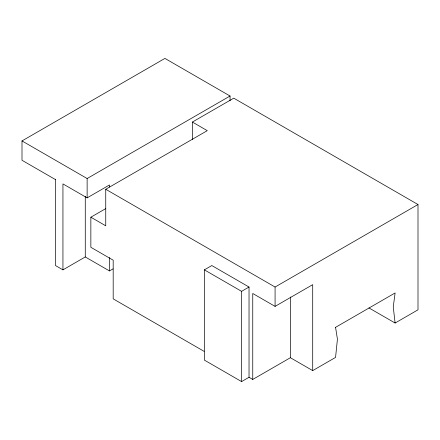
<?xml version="1.0" encoding="UTF-8"?>
<svg xmlns="http://www.w3.org/2000/svg" width="440" height="440" viewBox="0 0 440 440"><rect width="100%" height="100%" fill="white"/><g stroke="black" fill="none" stroke-linecap="round" stroke-linejoin="round"><path stroke-width="0.66" d="M55.495 179.603L22 160.264L22 140.927L164.918 58.41L230.049 96.014L230.049 100.804M22 140.927L87.131 178.53L230.049 96.014M192.385 139.453L192.385 122.056L233.772 98.164L418 204.529L418 309.82L395.109 323.032L368.962 307.94M55.495 179.201L55.495 265.557L62.942 269.852L62.942 183.898L87.131 197.868L109.461 184.976L109.461 187.033M204.089 351.346L113.184 298.859L113.184 260.183L90.855 247.291L90.855 217.206L105.743 225.803L105.743 189.272L207.273 130.653L192.385 122.056M90.855 217.206L105.666 208.654M62.942 269.852L85.272 256.96L109.461 270.925L113.031 268.868M204.369 269.852L211.811 265.551L249.029 287.04L249.029 377.289L241.588 381.59L204.369 360.102L204.369 269.852L241.588 291.341L249.029 287.04M105.743 189.272L275.082 287.04L418 204.529M252.753 379.44L252.753 293.486L275.082 306.377L312.708 284.658L312.708 370.607L290.378 357.715L252.753 379.44L249.029 377.289M335.368 327.443L395.109 292.952L393.25 306.916L395.109 323.032M312.708 370.607L335.561 357.412L337.425 339.152L335.561 327.333M290.378 297.006L290.378 357.715M275.082 287.04L275.082 306.377M241.588 291.341L241.588 381.59M109.461 257.516L109.461 270.925M87.131 178.53L87.131 197.868M85.272 196.246L85.272 256.96"/></g></svg>
